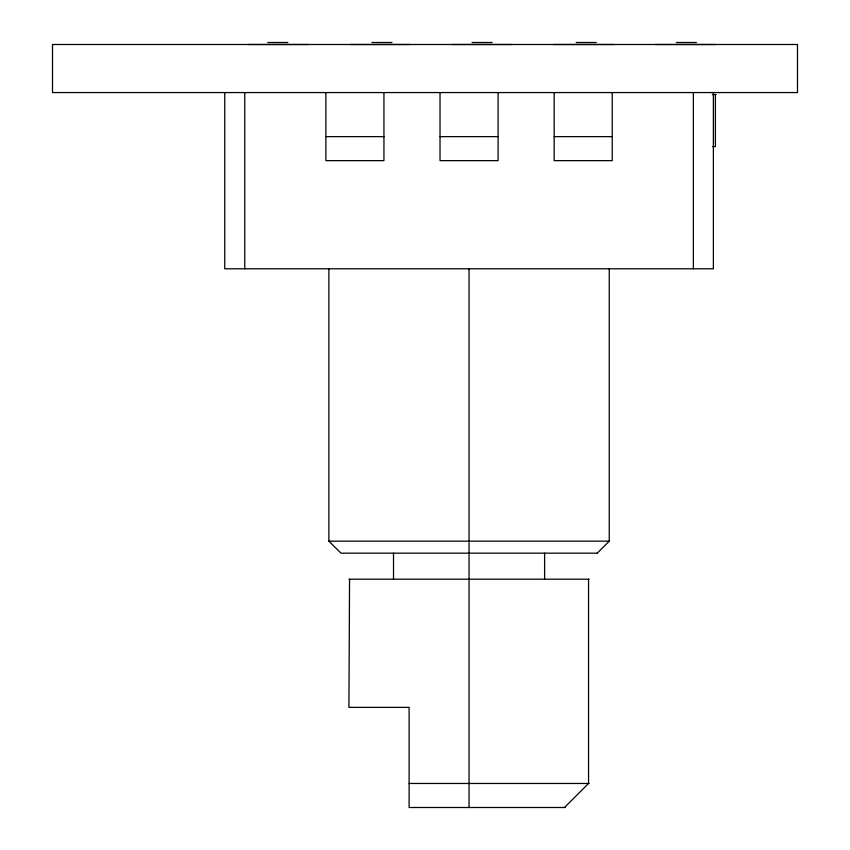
<?xml version="1.0" encoding="UTF-8"?>
<svg xmlns="http://www.w3.org/2000/svg" width="850" height="850" viewBox="0 0 850 850"><rect width="100%" height="100%" fill="white"/><g stroke="black" fill="none" stroke-linecap="round" stroke-linejoin="round"><path stroke-width="1.27" d="M349.562 579.201L348.904 707.37L409.116 707.37L409.116 807.5L565.122 807.5M597.221 553.169L609.237 541.153L609.237 268.791M564.485 807.5L588.561 783.466L588.561 579.201M267.793 42.5L287.821 42.5M371.928 42.5L391.956 42.5M472.058 42.5L492.086 42.5M576.194 42.5L596.222 42.5M676.324 42.5L696.352 42.5M712.353 94.573L716.125 94.573M325.869 136.627L383.945 136.627M440.024 136.627L498.1 136.627M554.168 136.627L612.244 136.627M712.725 146.636L715.381 146.636L715.381 94.573M328.971 541.153L609.153 541.153M597.136 553.169L340.978 553.169L328.876 541.153L328.876 268.791M348.978 579.201L589.135 579.201M409.116 783.466L589.135 783.466M715.381 44.498L655.297 44.498M713.373 92.565L713.373 268.791L224.74 268.791L224.74 92.565M693.356 92.565L693.356 268.791M613.647 44.498L553.573 44.498M612.244 92.565L612.244 160.65L554.168 160.65L554.168 92.565M544.606 553.169L544.606 579.201M511.913 44.498L451.839 44.498M498.1 92.565L498.1 160.65L440.024 160.65L440.024 92.565M469.062 268.791L469.062 807.5M410.178 44.498L350.104 44.498M393.518 553.169L393.518 579.201M383.945 92.565L383.945 160.65L325.869 160.65L325.869 92.565M308.444 44.498L248.37 44.498M244.768 92.565L244.768 268.791M797.491 44.498L52.509 44.498L52.509 92.565L797.491 92.565L797.491 44.498"/></g></svg>
